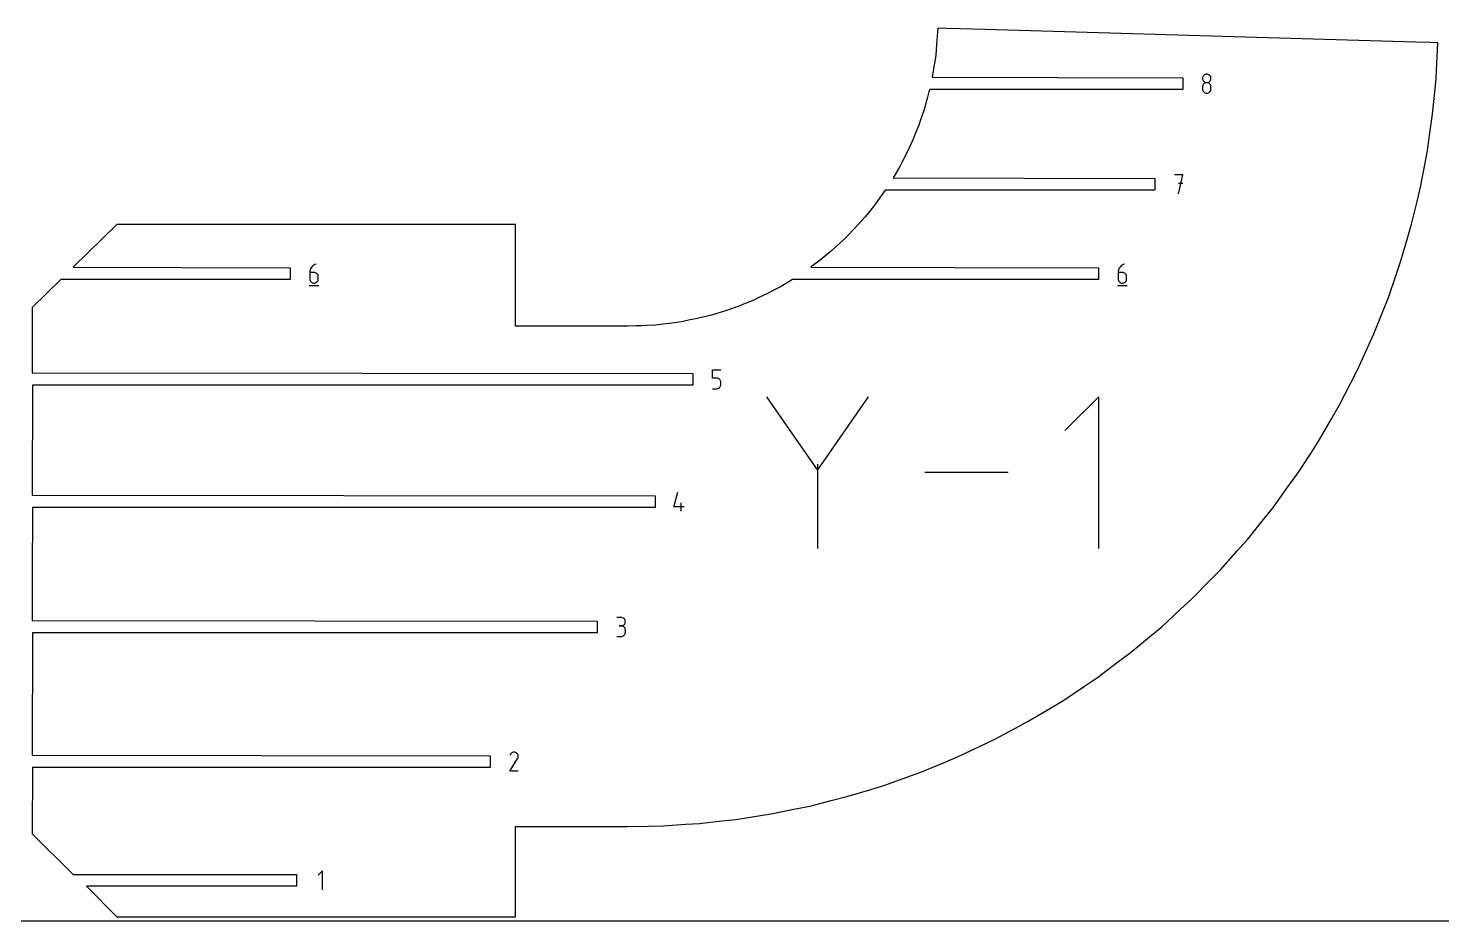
# Model space of a CAD drawing. Extents: x 0 to 3000, y 0 to 3000.
# Drawn here: x 1138 to 1735, y 0 to 376 of the extents above; entities that cross this region are included whole.
import ezdxf

# ---------------------------------------------------------------- set-up
doc = ezdxf.new("R2010")
doc.units = 0

msp = doc.modelspace()

# ---------------------------------------------------------------- linework, layer by layer
at = {"layer": 'annotation', "color": 1}
for p, q in [((1633.734389, 355.581413), (1633.705723, 355.263314)), ((1633.705723, 355.263314), (1633.705723, 355.263314)), ((1633.705723, 355.263314), (1633.734405, 354.943721)), ((1633.734389, 352.025251), (1633.705723, 351.705807)), ((1633.817018, 355.881126), (1633.734389, 355.581413)), ((1633.817018, 352.32601), (1633.734389, 352.025251)), ((1633.734405, 354.943721), (1633.817076, 354.642845)), ((1633.948562, 356.157368), (1633.817018, 355.881126)), ((1633.948562, 352.603039), (1633.817018, 352.32601)), ((1633.817076, 354.642845), (1633.948673, 354.365729)), ((1634.123969, 356.405057), (1633.948562, 356.157368)), ((1634.123969, 352.851292), (1633.948562, 352.603039)), ((1633.948673, 354.365729), (1634.124134, 354.117413)), ((1634.338191, 356.61911), (1634.123969, 356.405057)), ((1634.338191, 353.065723), (1634.123969, 352.851292)), ((1634.124134, 354.117413), (1634.338397, 353.902941)), ((1634.586176, 356.794444), (1634.338191, 356.61911)), ((1634.586176, 353.241286), (1634.338191, 353.065723)), ((1634.338397, 353.902941), (1634.586399, 353.727352)), ((1634.862876, 356.925976), (1634.586176, 356.794444)), ((1634.862876, 353.372935), (1634.586176, 353.241286)), ((1634.586399, 353.727352), (1634.863079, 353.59569)), ((1635.163241, 357.008622), (1634.862876, 356.925976)), ((1635.163241, 353.455625), (1634.862876, 353.372935)), ((1634.863079, 353.59569), (1635.163373, 353.512995)), ((1635.482219, 357.037301), (1635.163241, 357.008622)), ((1635.482219, 353.48431), (1635.163241, 353.455625)), ((1635.163373, 353.512995), (1635.482219, 353.48431)), ((1635.801198, 357.008622), (1635.482219, 357.037301)), ((1635.482219, 357.037301), (1635.482219, 357.037301)), ((1635.482219, 353.48431), (1635.801065, 353.512995)), ((1635.801198, 353.455641), (1635.482219, 353.48431)), ((1635.482219, 353.48431), (1635.482219, 353.48431)), ((1635.482219, 353.48431), (1635.482219, 353.48431)), ((1635.801065, 353.512995), (1636.10136, 353.59569)), ((1636.101562, 356.925976), (1635.801198, 357.008622)), ((1636.101562, 353.372993), (1635.801198, 353.455641)), ((1636.10136, 353.59569), (1636.378039, 353.727352)), ((1636.378262, 356.794444), (1636.101562, 356.925976)), ((1636.378262, 353.241397), (1636.101562, 353.372993)), ((1636.378039, 353.727352), (1636.626041, 353.902941)), ((1636.626248, 356.61911), (1636.378262, 356.794444)), ((1636.626248, 353.065888), (1636.378262, 353.241397)), ((1636.626041, 353.902941), (1636.840304, 354.117413)), ((1636.840469, 356.405057), (1636.626248, 356.61911)), ((1636.840469, 352.851498), (1636.626248, 353.065888)), ((1636.840304, 354.117413), (1637.015765, 354.365729)), ((1637.015877, 356.157368), (1636.840469, 356.405057)), ((1637.015877, 352.603262), (1636.840469, 352.851498)), ((1637.015765, 354.365729), (1637.147362, 354.642845)), ((1637.14742, 355.881126), (1637.015877, 356.157368)), ((1637.14742, 352.326212), (1637.015877, 352.603262)), ((1637.147362, 354.642845), (1637.230033, 354.943721)), ((1637.230049, 355.581413), (1637.14742, 355.881126)), ((1637.230049, 352.025383), (1637.14742, 352.326212)), ((1637.230033, 354.943721), (1637.258715, 355.263314)), ((1637.258715, 355.263314), (1637.230049, 355.581413)), ((1637.258715, 351.705807), (1637.230049, 352.025383)), ((1637.258715, 355.263314), (1637.258715, 355.263314)), ((1633.705723, 351.705807), (1633.705723, 350.82082)), ((1633.705723, 350.82082), (1633.705723, 350.82082)), ((1633.705723, 350.82082), (1633.734405, 350.501399)), ((1633.734405, 350.501399), (1633.817076, 350.200985)), ((1633.817076, 350.200985), (1633.948673, 349.924536)), ((1633.948673, 349.924536), (1634.124134, 349.677012)), ((1634.124134, 349.677012), (1634.338397, 349.463372)), ((1634.338397, 349.463372), (1634.586399, 349.288575)), ((1634.586399, 349.288575), (1634.863079, 349.15758)), ((1634.863079, 349.15758), (1635.163373, 349.075346)), ((1635.163373, 349.075346), (1635.482219, 349.046833)), ((1635.482219, 349.046833), (1635.801065, 349.075346)), ((1635.482219, 349.046833), (1635.482219, 349.046833)), ((1635.801065, 349.075346), (1636.10136, 349.15758)), ((1636.10136, 349.15758), (1636.378039, 349.288575)), ((1636.378039, 349.288575), (1636.626041, 349.463372)), ((1636.626041, 349.463372), (1636.840304, 349.677012)), ((1636.840304, 349.677012), (1637.015765, 349.924536)), ((1637.015765, 349.924536), (1637.147362, 350.200985)), ((1637.147362, 350.200985), (1637.230033, 350.501399)), ((1637.230033, 350.501399), (1637.258715, 350.82082)), ((1637.258715, 350.82082), (1637.258715, 351.705807)), ((1637.258715, 351.705807), (1637.258715, 351.705807)), ((1625.383213, 314.565642), (1621.825706, 314.565642)), ((1623.60471, 306.565642), (1625.383213, 314.565642)), ((1625.383213, 311.003119), (1623.60471, 311.003119)), ((1257.339393, 274.430499), (1257.224579, 273.910958)), ((1257.524889, 274.922404), (1257.339393, 274.430499)), ((1257.776275, 275.380231), (1257.524889, 274.922404)), ((1258.088755, 275.797539), (1257.776275, 275.380231)), ((1258.457537, 276.167886), (1258.088755, 275.797539)), ((1258.877826, 276.48483), (1258.457537, 276.167886)), ((1259.344828, 276.74193), (1258.877826, 276.48483)), ((1259.853749, 276.932745), (1259.344828, 276.74193)), ((1259.853749, 276.932745), (1259.853749, 276.932745)), ((1598.283057, 274.430499), (1598.168244, 273.910958)), ((1598.468553, 274.922404), (1598.283057, 274.430499)), ((1598.719939, 275.380231), (1598.468553, 274.922404)), ((1599.032419, 275.797539), (1598.719939, 275.380231)), ((1599.401201, 276.167886), (1599.032419, 275.797539)), ((1599.82149, 276.48483), (1599.401201, 276.167886)), ((1600.288492, 276.74193), (1599.82149, 276.48483)), ((1600.797413, 276.932745), (1600.288492, 276.74193)), ((1600.797413, 276.932745), (1600.797413, 276.932745)), ((1257.224579, 273.910958), (1257.185243, 273.370221)), ((1257.185243, 273.370221), (1257.185243, 270.711247)), ((1258.961739, 273.370221), (1257.185243, 273.370221)), ((1257.185243, 270.711247), (1257.185243, 270.711247)), ((1257.185243, 270.711247), (1257.213925, 270.391671)), ((1257.213925, 270.391671), (1257.296596, 270.090842)), ((1257.296596, 270.090842), (1257.428193, 269.813792)), ((1257.428193, 269.813792), (1257.603654, 269.565556)), ((1257.603654, 269.565556), (1257.817917, 269.351167)), ((1257.817917, 269.351167), (1258.065919, 269.175657)), ((1258.065919, 269.175657), (1258.342598, 269.044061)), ((1258.342598, 269.044061), (1258.642892, 268.961413)), ((1258.642892, 268.961413), (1258.961739, 268.932745)), ((1259.281246, 273.341708), (1258.961739, 273.370221)), ((1258.961739, 268.932745), (1259.281246, 268.961413)), ((1258.961739, 268.932745), (1258.961739, 268.932745)), ((1259.581891, 273.259474), (1259.281246, 273.341708)), ((1259.281246, 268.961413), (1259.581891, 269.044061)), ((1259.858673, 273.128479), (1259.581891, 273.259474)), ((1259.581891, 269.044061), (1259.858673, 269.175657)), ((1260.106593, 272.953682), (1259.858673, 273.128479)), ((1259.858673, 269.175657), (1260.106593, 269.351167)), ((1260.320649, 272.740042), (1260.106593, 272.953682)), ((1260.106593, 269.351167), (1260.320649, 269.565556)), ((1260.495842, 272.492518), (1260.320649, 272.740042)), ((1260.320649, 269.565556), (1260.495842, 269.813792)), ((1260.627171, 272.216069), (1260.495842, 272.492518)), ((1260.495842, 269.813792), (1260.627171, 270.090842)), ((1260.709635, 271.915655), (1260.627171, 272.216069)), ((1260.627171, 270.090842), (1260.709635, 270.391671)), ((1260.738234, 271.596234), (1260.709635, 271.915655)), ((1260.709635, 270.391671), (1260.738234, 270.711247)), ((1260.738234, 270.711247), (1260.738234, 271.596234)), ((1260.738234, 271.596234), (1260.738234, 271.596234)), ((1598.168244, 273.910958), (1598.128907, 273.370221)), ((1598.128907, 273.370221), (1598.128907, 270.711247)), ((1599.905403, 273.370221), (1598.128907, 273.370221)), ((1598.128907, 270.711247), (1598.128907, 270.711247)), ((1598.128907, 270.711247), (1598.157589, 270.391671)), ((1598.157589, 270.391671), (1598.24026, 270.090842)), ((1598.24026, 270.090842), (1598.371857, 269.813792)), ((1598.371857, 269.813792), (1598.547318, 269.565556)), ((1598.547318, 269.565556), (1598.761581, 269.351167)), ((1598.761581, 269.351167), (1599.009583, 269.175657)), ((1599.009583, 269.175657), (1599.286262, 269.044061)), ((1599.286262, 269.044061), (1599.586556, 268.961413)), ((1599.586556, 268.961413), (1599.905403, 268.932745)), ((1600.22491, 273.341708), (1599.905403, 273.370221)), ((1599.905403, 268.932745), (1600.22491, 268.961413)), ((1599.905403, 268.932745), (1599.905403, 268.932745)), ((1600.525555, 273.259474), (1600.22491, 273.341708)), ((1600.22491, 268.961413), (1600.525555, 269.044061)), ((1600.802337, 273.128479), (1600.525555, 273.259474)), ((1600.525555, 269.044061), (1600.802337, 269.175657)), ((1601.050257, 272.953682), (1600.802337, 273.128479)), ((1600.802337, 269.175657), (1601.050257, 269.351167)), ((1601.264314, 272.740042), (1601.050257, 272.953682)), ((1601.050257, 269.351167), (1601.264314, 269.565556)), ((1601.439506, 272.492518), (1601.264314, 272.740042)), ((1601.264314, 269.565556), (1601.439506, 269.813792)), ((1601.570835, 272.216069), (1601.439506, 272.492518)), ((1601.439506, 269.813792), (1601.570835, 270.090842)), ((1601.653299, 271.915655), (1601.570835, 272.216069)), ((1601.570835, 270.090842), (1601.653299, 270.391671)), ((1601.681898, 271.596234), (1601.653299, 271.915655)), ((1601.653299, 270.391671), (1601.681898, 270.711247)), ((1601.681898, 270.711247), (1601.681898, 271.596234)), ((1601.681898, 271.596234), (1601.681898, 271.596234)), ((1256.962742, 267.932745), (1260.962742, 267.932745)), ((1597.906406, 267.932745), (1601.906406, 267.932745)), ((1426.993125, 228.827403), (1426.993125, 232.389927)), ((1426.993125, 232.389927), (1430.546116, 232.389927)), ((1428.769621, 228.827403), (1426.993125, 228.827403)), ((1429.088599, 228.79889), (1428.769621, 228.827403)), ((1429.388963, 228.716656), (1429.088599, 228.79889)), ((1429.665663, 228.585662), (1429.388963, 228.716656)), ((1429.913649, 228.410864), (1429.665663, 228.585662)), ((1430.127871, 228.197224), (1429.913649, 228.410864)), ((1430.303278, 227.9497), (1430.127871, 228.197224)), ((1430.434822, 227.673252), (1430.303278, 227.9497)), ((1430.517451, 227.372837), (1430.434822, 227.673252)), ((1430.546116, 227.053416), (1430.517451, 227.372837)), ((1430.546116, 226.168429), (1430.546116, 227.053416)), ((1430.546116, 227.053416), (1430.546116, 227.053416)), ((1426.993125, 224.389927), (1428.769621, 224.389927)), ((1428.769621, 224.389927), (1429.088467, 224.418595)), ((1428.769621, 224.389927), (1428.769621, 224.389927)), ((1429.088467, 224.418595), (1429.388761, 224.501244)), ((1429.388761, 224.501244), (1429.66544, 224.632839)), ((1429.66544, 224.632839), (1429.913443, 224.808349)), ((1429.913443, 224.808349), (1430.127705, 225.022738)), ((1430.127705, 225.022738), (1430.303167, 225.270974)), ((1430.303167, 225.270974), (1430.434764, 225.548024)), ((1430.434764, 225.548024), (1430.517434, 225.848853)), ((1430.517434, 225.848853), (1430.546116, 226.168429)), ((1471.246325, 190.132207), (1449.881426, 221.028767)), ((1492.607207, 221.028767), (1471.246325, 190.132207)), ((1589.910084, 221.026759), (1575.670835, 206.783493)), ((1589.910084, 156.976245), (1589.910084, 221.026759)), ((1471.246325, 192.618553), (1471.246325, 156.974237)), ((1551.655909, 189.001502), (1516.634184, 189.001502)), ((1410.654465, 174.529149), (1412.428453, 180.750646)), ((1415.096457, 174.529149), (1410.654465, 174.529149)), ((1413.764963, 172.750646), (1413.764963, 176.303637)), ((1388.481566, 127.907583), (1386.70507, 127.907583)), ((1388.801073, 127.878905), (1388.481566, 127.907583)), ((1389.101718, 127.796258), (1388.801073, 127.878905)), ((1389.378501, 127.664727), (1389.101718, 127.796258)), ((1389.62642, 127.489393), (1389.378501, 127.664727)), ((1389.840477, 127.27534), (1389.62642, 127.489393)), ((1390.015669, 127.02765), (1389.840477, 127.27534)), ((1389.840477, 124.987696), (1390.015669, 125.236011)), ((1390.146998, 126.751408), (1390.015669, 127.02765)), ((1390.015669, 125.236011), (1390.146998, 125.513127)), ((1390.229462, 126.451696), (1390.146998, 126.751408)), ((1390.146998, 125.513127), (1390.229462, 125.814003)), ((1390.258062, 126.133596), (1390.229462, 126.451696)), ((1390.229462, 125.814003), (1390.258062, 126.133596)), ((1390.258062, 126.133596), (1390.258062, 126.133596)), ((1386.70507, 119.917115), (1388.481566, 119.917115)), ((1388.481566, 124.354592), (1387.592064, 124.354592)), ((1387.592064, 124.354592), (1388.481566, 124.354592)), ((1388.481566, 124.354592), (1388.801073, 124.383277)), ((1388.801073, 124.325913), (1388.481566, 124.354592)), ((1388.481566, 124.354592), (1388.481566, 124.354592)), ((1388.481566, 119.917115), (1388.801073, 119.945777)), ((1388.481566, 119.917115), (1388.481566, 119.917115)), ((1388.801073, 124.383277), (1389.101718, 124.465972)), ((1389.101718, 124.243267), (1388.801073, 124.325913)), ((1388.801073, 119.945777), (1389.101718, 120.028383)), ((1389.101718, 124.465972), (1389.378501, 124.597634)), ((1389.378501, 124.111735), (1389.101718, 124.243267)), ((1389.101718, 120.028383), (1389.378501, 120.159861)), ((1389.378501, 124.597634), (1389.62642, 124.773223)), ((1389.62642, 123.936401), (1389.378501, 124.111735)), ((1389.378501, 120.159861), (1389.62642, 120.335141)), ((1389.62642, 124.773223), (1389.840477, 124.987696)), ((1389.840477, 123.722348), (1389.62642, 123.936401)), ((1389.62642, 120.335141), (1389.840477, 120.549152)), ((1390.015669, 123.474659), (1389.840477, 123.722348)), ((1389.840477, 120.549152), (1390.015669, 120.796825)), ((1390.146998, 123.198417), (1390.015669, 123.474659)), ((1390.015669, 120.796825), (1390.146998, 121.073088)), ((1390.229462, 122.898704), (1390.146998, 123.198417)), ((1390.146998, 121.073088), (1390.229462, 121.372871)), ((1390.258062, 122.580605), (1390.229462, 122.898704)), ((1390.229462, 121.372871), (1390.258062, 121.691103)), ((1390.258062, 121.691103), (1390.258062, 122.580605)), ((1390.258062, 122.580605), (1390.258062, 122.580605)), ((1341.531209, 63.101349), (1344.814289, 68.386687)), ((1341.769513, 70.211847), (1341.536226, 69.764336)), ((1341.954646, 70.474367), (1341.769513, 70.211847)), ((1342.176763, 70.693511), (1341.954646, 70.474367)), ((1342.42911, 70.867523), (1342.176763, 70.693511)), ((1342.704931, 70.994648), (1342.42911, 70.867523)), ((1342.997471, 71.073132), (1342.704931, 70.994648)), ((1343.299975, 71.101219), (1342.997471, 71.073132)), ((1343.605687, 71.077155), (1343.299975, 71.101219)), ((1343.907852, 70.999184), (1343.605687, 71.077155)), ((1344.199715, 70.865553), (1343.907852, 70.999184)), ((1344.460755, 70.680189), (1344.199715, 70.865553)), ((1344.199715, 70.865553), (1344.199715, 70.865553)), ((1344.679013, 70.457754), (1344.460755, 70.680189)), ((1344.852548, 70.205065), (1344.679013, 70.457754)), ((1344.814289, 68.386687), (1344.818214, 68.391543)), ((1344.814289, 68.386687), (1344.814289, 68.386687)), ((1344.818214, 68.391543), (1344.821978, 68.396441)), ((1344.821978, 68.396441), (1344.825605, 68.401422)), ((1344.825605, 68.401422), (1344.829121, 68.406526)), ((1344.829121, 68.406526), (1344.832551, 68.411796)), ((1344.832551, 68.411796), (1344.835918, 68.417272)), ((1344.835918, 68.417272), (1344.839248, 68.422995)), ((1344.839248, 68.422995), (1344.842566, 68.429008)), ((1344.842566, 68.429008), (1344.845896, 68.435351)), ((1344.845896, 68.435351), (1344.981454, 68.726405)), ((1344.845896, 68.435351), (1344.845896, 68.435351)), ((1344.979419, 69.928938), (1344.852548, 70.205065)), ((1345.057686, 69.636191), (1344.979419, 69.928938)), ((1344.981454, 68.726405), (1345.060644, 69.028107)), ((1345.085408, 69.333642), (1345.057686, 69.636191)), ((1345.060644, 69.028107), (1345.085408, 69.333642)), ((1345.0842, 63.101349), (1341.531209, 63.101349)), ((1262.521628, 21.054801), (1260.743125, 19.275797)), ((1262.521628, 13.054801), (1262.521628, 21.054801))]:
    msp.add_line(p, q, dxfattribs=at)
at = {"layer": 'boundary', "color": 5}
for p, q in [((1522.102736, 376.415504), (1521.551786, 369.75277)), ((1525.378704, 376.319813), (1522.102736, 376.415504)), ((1531.608562, 376.137831), (1525.378704, 376.319813)), ((1542.060561, 375.832527), (1531.608562, 376.137831)), ((1723.49934, 370.532667), (1542.060561, 375.832527)), ((1521.551786, 369.75277), (1521.180174, 364.926423)), ((1729.729207, 370.350677), (1723.49934, 370.532667)), ((1733.005188, 370.254991), (1729.729207, 370.350677)), ((1732.567554, 361.608205), (1733.005188, 370.254991)), ((1521.180174, 364.926423), (1519.944211, 357.684438)), ((1732.220422, 355.292066), (1732.567554, 361.608205)), ((1519.944211, 357.684438), (1519.61358, 355.747083)), ((1519.61358, 355.747083), (1625.433223, 355.497084)), ((1625.433223, 355.497084), (1625.433222, 350.597083)), ((1731.649297, 349.455786), (1732.220422, 355.292066)), ((1517.743827, 347.287333), (1516.673578, 343.636788)), ((1518.292656, 349.548247), (1517.743827, 347.287333)), ((1518.681573, 350.597084), (1518.292656, 349.548247)), ((1625.433222, 350.597083), (1518.681573, 350.597084)), ((1730.736111, 340.126242), (1731.649297, 349.455786)), ((1516.010392, 341.37471), (1514.752401, 337.735614)), ((1516.673578, 343.636788), (1516.010392, 341.37471)), ((1729.889401, 334.228092), (1730.736111, 340.126242)), ((1513.972893, 335.480618), (1512.52522, 331.866842)), ((1514.752401, 337.735614), (1513.972893, 335.480618)), ((1728.535702, 324.79966), (1729.889401, 334.228092)), ((1511.628181, 329.627533), (1509.990229, 326.053389)), ((1512.52522, 331.866842), (1511.628181, 329.627533)), ((1508.975268, 323.838646), (1507.147821, 320.31874)), ((1509.990229, 326.053389), (1508.975268, 323.838646)), ((1727.40329, 318.857515), (1728.535702, 324.79966)), ((1506.015438, 318.137603), (1504.00075, 314.686618)), ((1507.147821, 320.31874), (1506.015438, 318.137603)), ((1725.592864, 309.358752), (1727.40329, 318.857515)), ((1504.00075, 314.686618), (1503.171186, 313.265641)), ((1503.171186, 313.265641), (1613.555714, 313.015642)), ((1613.555714, 313.015642), (1613.555713, 308.115642)), ((1499.192079, 307.094127), (1496.815699, 303.82463)), ((1499.890697, 308.115642), (1499.192079, 307.094127)), ((1613.555713, 308.115642), (1499.890697, 308.115642)), ((1724.166002, 303.391906), (1725.592864, 309.358752)), ((1492.795317, 298.640968), (1491.216541, 296.684276)), ((1495.343166, 301.798657), (1492.795317, 298.640968)), ((1496.815699, 303.82463), (1495.343166, 301.798657)), ((1721.884899, 293.853681), (1724.166002, 303.391906)), ((1175.744169, 293.637104), (1157.42271, 275.67143)), ((1188.14985, 293.637104), (1175.744169, 293.637104)), ((1254.077847, 293.637104), (1188.14985, 293.637104)), ((1296.378784, 293.637103), (1254.077847, 293.637104)), ((1343.872168, 293.637103), (1296.378784, 293.637103)), ((1343.872167, 269.477611), (1343.872168, 293.637103)), ((1488.505395, 293.651645), (1486.825424, 291.772455)), ((1491.216541, 296.684276), (1488.505395, 293.651645)), ((1720.156504, 287.882742), (1721.884899, 293.853681)), ((1482.185231, 287.083306), (1479.177244, 284.337076)), ((1483.960496, 288.87731), (1482.185231, 287.083306)), ((1486.825424, 291.772455), (1483.960496, 288.87731)), ((1717.393363, 278.337972), (1720.156504, 287.882742)), ((1477.313334, 282.635348), (1474.174178, 280.048302)), ((1479.177244, 284.337076), (1477.313334, 282.635348)), ((1157.42271, 275.67143), (1248.912742, 275.382745)), ((1248.912742, 275.382745), (1248.912742, 270.482745)), ((1468.971426, 276.026368), (1468.441322, 275.632745)), ((1468.441322, 275.632745), (1589.856407, 275.382744)), ((1472.228985, 278.445216), (1468.971426, 276.026368)), ((1474.174178, 280.048302), (1472.228985, 278.445216)), ((1589.856407, 275.382744), (1589.856406, 270.482745)), ((1715.358149, 272.384662), (1717.393363, 278.337972)), ((1152.131267, 270.482745), (1140.004175, 258.591157)), ((1248.912742, 270.482745), (1152.131267, 270.482745)), ((1343.872173, 257.842714), (1343.872167, 269.477611)), ((1458.053887, 268.833549), (1455.914181, 267.556419)), ((1460.816976, 270.482745), (1458.053887, 268.833549)), ((1589.856406, 270.482745), (1460.816976, 270.482745)), ((1712.104569, 262.868092), (1715.358149, 272.384662)), ((1446.607603, 262.836159), (1444.38271, 261.792352)), ((1450.198133, 264.520635), (1446.607603, 262.836159)), ((1452.385002, 265.682086), (1450.198133, 264.520635)), ((1455.914181, 267.556419), (1452.385002, 265.682086)), ((1709.759268, 256.955091), (1712.104569, 262.868092)), ((1140.004175, 258.591157), (1140.004175, 231.089927)), ((1343.872173, 253.926568), (1343.872173, 257.842714)), ((1432.549264, 257.266741), (1428.862528, 256.156068)), ((1434.822815, 258.073059), (1432.549264, 257.266741)), ((1438.491872, 259.374279), (1434.822815, 258.073059)), ((1440.745619, 260.299403), (1438.491872, 259.374279)), ((1444.38271, 261.792352), (1440.745619, 260.299403)), ((1706.009998, 247.50297), (1709.759268, 256.955091)), ((1343.872172, 250.798802), (1343.872173, 253.926568)), ((1346.88454, 250.808634), (1343.872172, 250.798802)), ((1350.970331, 250.788925), (1346.88454, 250.808634)), ((1371.154023, 250.788924), (1350.970331, 250.788925)), ((1391.320813, 250.788924), (1371.154023, 250.788924)), ((1394.635163, 250.866895), (1391.320813, 250.788924)), ((1397.035617, 250.895964), (1394.635163, 250.866895)), ((1399.255347, 251.031003), (1397.035617, 250.895964)), ((1402.837549, 251.248914), (1399.255347, 251.031003)), ((1405.084571, 251.487523), (1402.837549, 251.248914)), ((1408.710806, 251.872569), (1405.084571, 251.487523)), ((1410.978487, 252.218838), (1408.710806, 251.872569)), ((1414.638065, 252.777631), (1410.978487, 252.218838)), ((1416.919207, 253.235142), (1414.638065, 252.777631)), ((1420.60052, 253.973455), (1416.919207, 253.235142)), ((1422.887427, 254.545185), (1420.60052, 253.973455)), ((1426.578029, 255.467821), (1422.887427, 254.545185)), ((1428.862528, 256.156068), (1426.578029, 255.467821)), ((1703.35356, 241.653678), (1706.009998, 247.50297)), ((1699.106916, 232.303405), (1703.35356, 241.653678)), ((1140.004175, 231.089927), (1418.720624, 230.839927)), ((1418.720624, 230.839927), (1418.720624, 225.939927)), ((1696.140514, 226.541673), (1699.106916, 232.303405)), ((1140.199175, 225.939927), (1140.004175, 179.450646)), ((1418.720624, 225.939927), (1140.199175, 225.939927)), ((1691.398389, 217.331374), (1696.140514, 226.541673)), ((1688.12566, 211.681228), (1691.398389, 217.331374)), ((1682.893887, 202.64933), (1688.12566, 211.681228)), ((1673.609126, 188.319418), (1679.320911, 197.134695)), ((1679.320911, 197.134695), (1682.893887, 202.64933)), ((1669.744396, 182.963784), (1673.609126, 188.319418)), ((1140.004175, 179.450646), (1402.826465, 179.200646)), ((1402.826465, 179.200646), (1402.826465, 174.300646)), ((1663.566247, 174.402683), (1669.744396, 182.963784)), ((1140.199175, 174.300646), (1140.004175, 144.668452)), ((1402.826465, 174.300646), (1140.199175, 174.300646)), ((1659.420713, 169.228785), (1663.566247, 174.402683)), ((1652.793684, 160.958222), (1659.420713, 169.228785)), ((1641.32594, 148.042415), (1648.380595, 155.987769)), ((1648.380595, 155.987769), (1652.793684, 160.958222)), ((1140.004175, 144.668452), (1140.004175, 126.616864)), ((1629.203236, 135.708148), (1636.660823, 143.295753)), ((1636.660823, 143.295753), (1641.32594, 148.042415)), ((1616.471023, 124.004112), (1624.303556, 131.204008)), ((1624.303556, 131.204008), (1629.203236, 135.708148)), ((1140.004175, 126.616864), (1378.43257, 126.366865)), ((1378.43257, 126.366865), (1378.432569, 121.466865)), ((1140.199175, 121.466864), (1140.004176, 69.801414)), ((1378.432569, 121.466865), (1140.199175, 121.466864)), ((1603.179483, 112.97408), (1611.356081, 119.75935)), ((1611.356081, 119.75935), (1616.471023, 124.004112)), ((1589.38278, 102.656484), (1597.870154, 109.00348)), ((1597.870154, 109.00348), (1603.179483, 112.97408)), ((1583.901162, 98.972612), (1589.38278, 102.656484)), ((1575.138436, 93.083941), (1583.901162, 98.972612)), ((1560.50647, 84.282883), (1569.507657, 89.69695)), ((1569.507657, 89.69695), (1575.138436, 93.083941)), ((1554.750266, 81.200517), (1560.50647, 84.282883)), ((1545.548602, 76.273412), (1554.750266, 81.200517)), ((1530.327514, 69.069179), (1539.691101, 73.500922)), ((1539.691101, 73.500922), (1545.548602, 76.273412)), ((1140.004176, 69.801414), (1333.258707, 69.551414)), ((1333.258707, 69.551414), (1333.258708, 64.651414)), ((1514.905904, 62.677486), (1524.392838, 66.609387)), ((1524.392838, 66.609387), (1530.327514, 69.069179)), ((1140.199176, 64.651414), (1140.004175, 36.633447)), ((1333.258708, 64.651414), (1140.199176, 64.651414)), ((1499.345824, 57.099437), (1508.917939, 60.530799)), ((1508.917939, 60.530799), (1514.905904, 62.677486)), ((1483.707961, 52.330173), (1493.327921, 55.264004)), ((1493.327921, 55.264004), (1499.345824, 57.099437)), ((1462.039787, 47.13231), (1468.05092, 48.35928)), ((1468.05092, 48.35928), (1477.682674, 50.801963)), ((1477.682674, 50.801963), (1483.707961, 52.330173)), ((1421.508592, 41.058222), (1430.976987, 42.096154)), ((1430.976987, 42.096154), (1436.900106, 42.745572)), ((1436.900106, 42.745572), (1446.454044, 44.237638)), ((1446.454044, 44.237638), (1452.430668, 45.171152)), ((1452.430668, 45.171152), (1462.039787, 47.13231)), ((1140.004175, 36.633447), (1157.42271, 19.553174)), ((1343.872173, 36.942568), (1343.872172, 39.786659)), ((1343.872172, 39.786659), (1346.884541, 39.776822)), ((1343.872174, 33.428068), (1343.872173, 36.942568)), ((1346.884541, 39.776822), (1350.970332, 39.796536)), ((1350.970332, 39.796536), (1371.154023, 39.796537)), ((1371.154023, 39.796537), (1391.320814, 39.796536)), ((1391.320814, 39.796536), (1399.977487, 39.945026)), ((1399.977487, 39.945026), (1406.301656, 40.081196)), ((1406.301656, 40.081196), (1415.656509, 40.68215)), ((1415.656509, 40.68215), (1421.508592, 41.058222)), ((1343.872167, 23.078353), (1343.872174, 33.428068)), ((1157.42271, 19.553174), (1251.583129, 19.504801)), ((1251.583129, 19.504801), (1251.583129, 14.604801)), ((1343.872167, 1.5875), (1343.872167, 23.078353)), ((1251.583129, 14.604801), (1162.91903, 14.604801)), ((1162.91903, 14.604801), (1175.744169, 1.5875)), ((1175.744169, 1.5875), (1188.14985, 1.5875)), ((1188.14985, 1.5875), (1254.077847, 1.5875)), ((1254.077847, 1.5875), (1296.378783, 1.587501)), ((1296.378783, 1.587501), (1343.872167, 1.5875))]:
    msp.add_line(p, q, dxfattribs=at)
at = {"layer": 'frame', "color": 5}
msp.add_line((0, 0), (3000, 0), dxfattribs=at)

doc.saveas('drawing.dxf')
